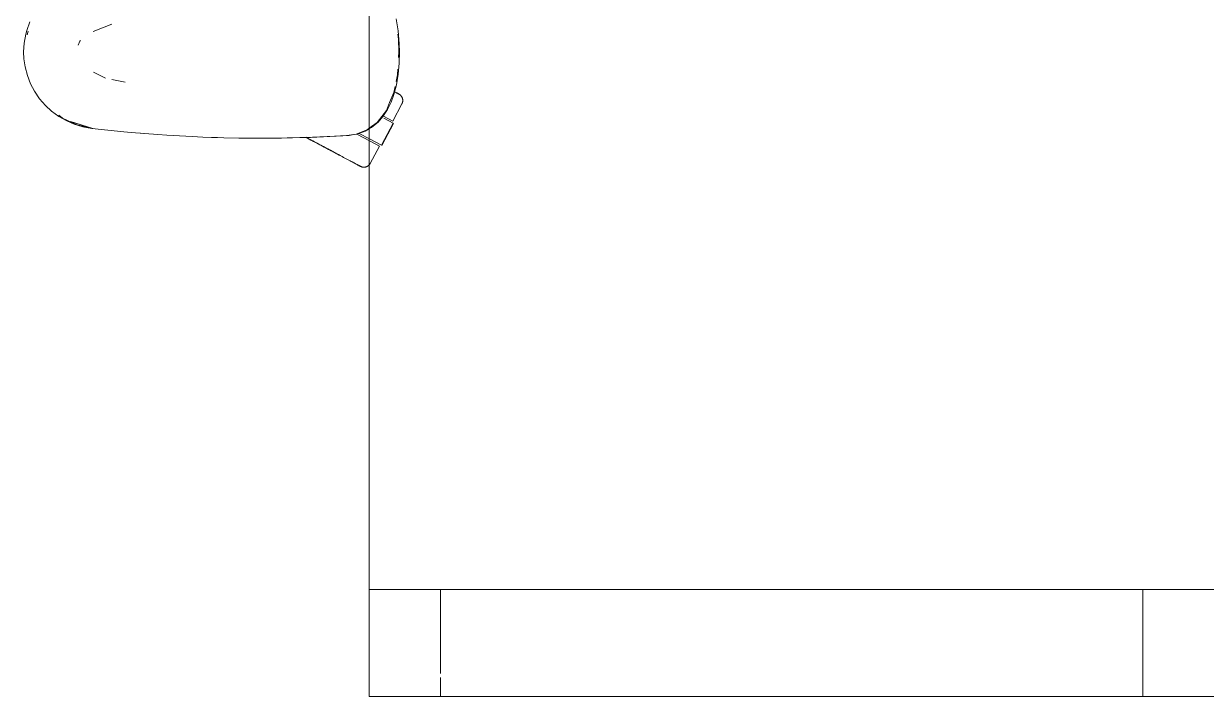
# Model space of a CAD drawing. Header units: millimetres. Extents: x 155927 to 295199, y -4084 to 97293.
# Drawn here: x 194186 to 194851, y 10700 to 11079 of the extents above; entities that cross this region are included whole.
import ezdxf

# ---------------------------------------------------------------- set-up
doc = ezdxf.new("R2010")
doc.units = ezdxf.units.MM
doc.header["$MEASUREMENT"] = 0
doc.layers.add('G-IMPT', color=8, linetype='CONTINUOUS', lineweight=9)
doc.layers.add('I-FURN', color=8, linetype='CONTINUOUS', lineweight=9)

msp = doc.modelspace()

# ---------------------------------------------------------------- linework, layer by layer
at = {"layer": 'G-IMPT'}
for p, q in [((194395.34, 11081.21), (194396.46, 11074.45)), ((194186.97, 11072.61), (194187.53, 11074.74)), ((194189.24, 11079.51), (194187.53, 11074.74)), ((194188.33, 11074.3), (194187.71, 11072.27)), ((194235.37, 11078.34), (194224.95, 11074.2)), ((194397.03, 11067.13), (194396.46, 11074.45)), ((194185.79, 11062.62), (194186.09, 11067.66)), ((194186.09, 11067.66), (194186.97, 11072.61)), ((194216.41, 11066.45), (194217.42, 11068.67)), ((194217.42, 11068.67), (194217.72, 11069.12)), ((194396.52, 11069.79), (194396.12, 11072.57)), ((194396.52, 11069.79), (194396.75, 11062.62)), ((194397.03, 11067.13), (194397.12, 11062.62)), ((194185.79, 11062.62), (194185.96, 11058.78)), ((194396.56, 11059.51), (194396.75, 11062.62)), ((194397.12, 11062.62), (194396.94, 11056.29)), ((194186.61, 11054.26), (194185.96, 11058.78)), ((194186.61, 11054.26), (194187.87, 11049.4)), ((194395.96, 11049.8), (194396.16, 11053)), ((194396.37, 11050.14), (194396.94, 11056.29)), ((194189.71, 11044.68), (194187.87, 11049.4)), ((194225.04, 11051.25), (194231.82, 11047.98)), ((194242.87, 11045.64), (194235.44, 11047.21)), ((194395.19, 11046.05), (194395.96, 11049.8)), ((194396.37, 11050.14), (194395.38, 11044.2)), ((194191.89, 11040.52), (194189.71, 11044.68)), ((194191.89, 11040.52), (194194.73, 11036.35)), ((194393.92, 11039.84), (194391.59, 11034.21)), ((194393.92, 11039.84), (194394.63, 11043.3)), ((194393.95, 11038.72), (194395.38, 11044.2)), ((194194.73, 11036.35), (194198.05, 11032.52)), ((194389.75, 11029.82), (194391.59, 11034.21)), ((194390.38, 11030.31), (194392.36, 11034.39)), ((194393.95, 11038.72), (194392.36, 11034.39)), ((194201.48, 11029.35), (194198.05, 11032.52)), ((194201.48, 11029.35), (194205.57, 11026.36)), ((194205.53, 11027.05), (194207.64, 11025.45)), ((194384.54, 11023.03), (194389.75, 11029.82)), ((194390.38, 11030.31), (194387.72, 11026.27)), ((194210.01, 11023.84), (194205.57, 11026.36)), ((194215.7, 11021.72), (194207.64, 11025.45)), ((194210.01, 11023.84), (194214.25, 11022.03)), ((194224.67, 11019.67), (194212.21, 11023.5)), ((194212.21, 11023.5), (194221.35, 11020.59)), ((194214.25, 11022.03), (194219.11, 11020.57)), ((194215.7, 11021.72), (194224.1, 11019.8)), ((194224.16, 11019.67), (194219.11, 11020.57)), ((194224.67, 11019.67), (194221.35, 11020.59)), ((194378.91, 11018.86), (194380.12, 11019.76)), ((194380.12, 11019.76), (194384.54, 11023.03)), ((194380.12, 11019.47), (194381.31, 11020.15)), ((194381.31, 11020.15), (194385.05, 11023.23)), ((194387.72, 11026.27), (194385.05, 11023.23)), ((194242.08, 11017.77), (194224.16, 11019.67)), ((194246.21, 11017.42), (194242.08, 11017.77)), ((194261.27, 11016.17), (194246.21, 11017.42)), ((194253.08, 11016.82), (194251.41, 11016.99)), ((194261.27, 11016.17), (194266.36, 11015.85)), ((194266.36, 11015.85), (194280.5, 11015.04)), ((194286.52, 11014.78), (194280.5, 11015.04)), ((194286.52, 11014.78), (194298.28, 11014.39)), ((194291.41, 11014.64), (194293.34, 11014.53)), ((194293.34, 11014.53), (194294.84, 11014.52)), ((194306.7, 11014.23), (194298.28, 11014.39)), ((194306.7, 11014.23), (194336.71, 11014.35)), ((194306.7, 11014.23), (194326.88, 11014.18)), ((194306.7, 11014.23), (194317.49, 11014.14)), ((194336.71, 11014.35), (194317.49, 11014.14)), ((194326.88, 11014.18), (194348.28, 11014.69)), ((194326.88, 11014.18), (194347.07, 11014.65)), ((194326.88, 11014.18), (194336.71, 11014.35)), ((194326.88, 11014.22), (194328.92, 11014.2)), ((194328.92, 11014.2), (194330.83, 11014.27)), ((194336.71, 11014.35), (194348.28, 11014.69)), ((194347.07, 11014.65), (194368.85, 11015.74)), ((194347.07, 11014.65), (194367.25, 11015.62)), ((194348.28, 11014.69), (194347.07, 11014.65)), ((194348.28, 11014.69), (194368.85, 11015.74)), ((194368.85, 11015.74), (194367.25, 11015.62)), ((194368.85, 11015.74), (194370.5, 11015.99)), ((194372.72, 11016.45), (194368.87, 11015.87)), ((194372.89, 11016.43), (194370.5, 11015.99)), ((194372.72, 11016.45), (194378.91, 11018.86)), ((194372.89, 11016.43), (194374.24, 11016.8)), ((194377.88, 11018.19), (194374.24, 11016.8)), ((194377.88, 11018.19), (194380.12, 11019.47))]:
    msp.add_line(p, q, dxfattribs=at)
at = {"layer": 'I-FURN'}
for p, q in [((194380.12, 12100.42), (194380.12, 10700.42)), ((194380.12, 10700.42), (194380.12, 12100.42)), ((194394.2, 11040.34), (194394.63, 11040.11)), ((194394.84, 11040), (194394.43, 11040.21)), ((194394.63, 11040.11), (194395.02, 11039.9)), ((194395.22, 11039.8), (194394.84, 11040)), ((194395.02, 11039.9), (194395.38, 11039.71)), ((194395.55, 11039.62), (194395.22, 11039.8)), ((194395.38, 11039.71), (194395.69, 11039.54)), ((194393.34, 11023.81), (194398.49, 11033.49)), ((194395.85, 11039.46), (194395.55, 11039.62)), ((194395.69, 11039.54), (194395.97, 11039.4)), ((194396.11, 11039.32), (194395.85, 11039.46)), ((194395.97, 11039.4), (194396.21, 11039.27)), ((194396.33, 11039.21), (194396.11, 11039.32)), ((194396.21, 11039.27), (194396.41, 11039.16)), ((194396.51, 11039.11), (194396.33, 11039.21)), ((194396.41, 11039.16), (194396.58, 11039.08)), ((194396.65, 11039.04), (194396.51, 11039.11)), ((194396.58, 11039.08), (194396.7, 11039.01)), ((194396.75, 11038.98), (194396.65, 11039.04)), ((194396.7, 11039.01), (194396.78, 11038.97)), ((194396.81, 11038.95), (194396.75, 11038.98)), ((194396.78, 11038.97), (194396.82, 11038.94)), ((194396.83, 11038.94), (194396.81, 11038.95)), ((194396.82, 11038.94), (194396.83, 11038.94)), ((194396.83, 11038.94), (194396.97, 11038.86)), ((194396.97, 11038.86), (194397.11, 11038.78)), ((194397.11, 11038.78), (194397.24, 11038.69)), ((194397.24, 11038.69), (194397.37, 11038.59)), ((194397.37, 11038.59), (194397.5, 11038.49)), ((194397.5, 11038.49), (194397.62, 11038.39)), ((194397.62, 11038.39), (194397.74, 11038.28)), ((194397.74, 11038.28), (194397.85, 11038.17)), ((194397.85, 11038.17), (194397.96, 11038.05)), ((194397.96, 11038.05), (194398.06, 11037.92)), ((194398.06, 11037.92), (194398.16, 11037.8)), ((194398.16, 11037.8), (194398.26, 11037.67)), ((194398.26, 11037.67), (194398.35, 11037.53)), ((194398.35, 11037.53), (194398.43, 11037.39)), ((194398.43, 11037.39), (194398.51, 11037.25)), ((194398.51, 11033.53), (194398.49, 11033.49)), ((194398.51, 11037.25), (194398.58, 11037.11)), ((194398.59, 11033.67), (194398.51, 11033.53)), ((194398.58, 11037.11), (194398.64, 11036.96)), ((194398.65, 11033.82), (194398.59, 11033.67)), ((194398.64, 11036.96), (194398.7, 11036.81)), ((194398.71, 11033.97), (194398.65, 11033.82)), ((194398.7, 11036.81), (194398.76, 11036.66)), ((194398.76, 11034.12), (194398.71, 11033.97)), ((194398.76, 11036.66), (194398.81, 11036.5)), ((194398.81, 11034.28), (194398.76, 11034.12)), ((194398.81, 11036.5), (194398.85, 11036.35)), ((194398.85, 11034.43), (194398.81, 11034.28)), ((194398.85, 11036.35), (194398.88, 11036.19)), ((194398.89, 11034.59), (194398.85, 11034.43)), ((194398.88, 11036.19), (194398.91, 11036.03)), ((194398.92, 11034.75), (194398.89, 11034.59)), ((194398.91, 11036.03), (194398.94, 11035.87)), ((194398.94, 11034.91), (194398.92, 11034.75)), ((194398.94, 11035.87), (194398.95, 11035.71)), ((194398.95, 11035.07), (194398.94, 11034.91)), ((194398.95, 11035.71), (194398.96, 11035.55)), ((194398.96, 11035.23), (194398.95, 11035.07)), ((194398.96, 11035.55), (194398.97, 11035.39)), ((194398.97, 11035.39), (194398.96, 11035.23)), ((194388.15, 11026.57), (194393.34, 11023.81)), ((194393.53, 11022.57), (194386.96, 11010.21)), ((194387.13, 11010.12), (194393.7, 11022.48)), ((194388.24, 11025.39), (194393.53, 11022.57)), ((194345.37, 11014.21), (194344.38, 11014.73)), ((194344.84, 11014.49), (194345.82, 11013.96)), ((194346.36, 11013.68), (194345.37, 11014.21)), ((194345.82, 11013.96), (194346.82, 11013.43)), ((194347.36, 11013.15), (194346.36, 11013.68)), ((194346.82, 11013.43), (194347.82, 11012.9)), ((194348.36, 11012.62), (194347.36, 11013.15)), ((194373.17, 11016.41), (194380.55, 11012.49)), ((194380.26, 11013.77), (194374.45, 11016.86)), ((194386.96, 11010.21), (194380.26, 11013.77)), ((194347.82, 11012.9), (194348.82, 11012.37)), ((194349.36, 11012.08), (194348.36, 11012.62)), ((194348.82, 11012.37), (194349.82, 11011.84)), ((194350.37, 11011.55), (194349.36, 11012.08)), ((194349.82, 11011.84), (194350.83, 11011.3)), ((194351.37, 11011.01), (194350.37, 11011.55)), ((194350.83, 11011.3), (194351.83, 11010.77)), ((194352.37, 11010.48), (194351.37, 11011.01)), ((194351.83, 11010.77), (194352.83, 11010.23)), ((194353.37, 11009.95), (194352.37, 11010.48)), ((194352.83, 11010.23), (194353.83, 11009.7)), ((194354.37, 11009.42), (194353.37, 11009.95)), ((194353.83, 11009.7), (194354.82, 11009.18)), ((194355.35, 11008.89), (194354.37, 11009.42)), ((194354.82, 11009.18), (194355.81, 11008.65)), ((194356.33, 11008.37), (194355.35, 11008.89)), ((194355.81, 11008.65), (194356.78, 11008.14)), ((194357.3, 11007.86), (194356.33, 11008.37)), ((194356.78, 11008.14), (194357.74, 11007.62)), ((194358.26, 11007.35), (194357.3, 11007.86)), ((194357.74, 11007.62), (194358.7, 11007.12)), ((194359.2, 11006.85), (194358.26, 11007.35)), ((194358.7, 11007.12), (194359.63, 11006.62)), ((194360.13, 11006.35), (194359.2, 11006.85)), ((194359.63, 11006.62), (194360.56, 11006.13)), ((194380.55, 11012.49), (194385.83, 11009.68)), ((194380.68, 10999.99), (194385.83, 11009.68)), ((194361.05, 11005.87), (194360.13, 11006.35)), ((194360.56, 11006.13), (194361.46, 11005.65)), ((194361.94, 11005.39), (194361.05, 11005.87)), ((194361.46, 11005.65), (194362.35, 11005.18)), ((194362.82, 11004.93), (194361.94, 11005.39)), ((194362.35, 11005.18), (194363.22, 11004.71)), ((194363.68, 11004.47), (194362.82, 11004.93)), ((194363.22, 11004.71), (194364.06, 11004.26)), ((194364.51, 11004.03), (194363.68, 11004.47)), ((194364.06, 11004.26), (194364.89, 11003.83)), ((194364.89, 11003.83), (194365.69, 11003.4)), ((194365.69, 11003.4), (194366.47, 11002.99)), ((194366.47, 11002.99), (194367.21, 11002.59)), ((194367.21, 11002.59), (194367.94, 11002.2)), ((194367.94, 11002.2), (194368.63, 11001.84)), ((194368.63, 11001.84), (194369.3, 11001.48)), ((194369.3, 11001.48), (194369.93, 11001.15)), ((194369.93, 11001.15), (194370.53, 11000.83)), ((194370.84, 11000.66), (194370.26, 11000.97)), ((194370.53, 11000.83), (194371.1, 11000.52)), ((194371.39, 11000.37), (194370.84, 11000.66)), ((194371.1, 11000.52), (194371.63, 11000.24)), ((194371.91, 11000.09), (194371.39, 11000.37)), ((194371.63, 11000.24), (194372.14, 10999.97)), ((194372.39, 10999.84), (194371.91, 11000.09)), ((194372.14, 10999.97), (194372.6, 10999.72)), ((194372.84, 10999.6), (194372.39, 10999.84)), ((194380.6, 10999.85), (194380.52, 10999.71)), ((194380.68, 10999.99), (194380.6, 10999.85)), ((194372.6, 10999.72), (194373.03, 10999.5)), ((194373.25, 10999.38), (194372.84, 10999.6)), ((194373.03, 10999.5), (194373.42, 10999.29)), ((194373.62, 10999.18), (194373.25, 10999.38)), ((194373.42, 10999.29), (194373.78, 10999.1)), ((194373.96, 10999), (194373.62, 10999.18)), ((194373.78, 10999.1), (194374.1, 10998.93)), ((194374.25, 10998.85), (194373.96, 10999)), ((194374.1, 10998.93), (194374.38, 10998.78)), ((194374.51, 10998.71), (194374.25, 10998.85)), ((194374.38, 10998.78), (194374.62, 10998.65)), ((194374.73, 10998.59), (194374.51, 10998.71)), ((194374.62, 10998.65), (194374.82, 10998.55)), ((194374.91, 10998.5), (194374.73, 10998.59)), ((194374.82, 10998.55), (194374.98, 10998.46)), ((194375.05, 10998.42), (194374.91, 10998.5)), ((194374.98, 10998.46), (194375.1, 10998.39)), ((194375.15, 10998.37), (194375.05, 10998.42)), ((194375.1, 10998.39), (194375.18, 10998.35)), ((194375.21, 10998.34), (194375.15, 10998.37)), ((194375.18, 10998.35), (194375.23, 10998.33)), ((194375.23, 10998.33), (194375.21, 10998.34)), ((194375.27, 10998.31), (194375.23, 10998.33)), ((194375.23, 10998.33), (194375.23, 10998.33)), ((194375.42, 10998.23), (194375.27, 10998.31)), ((194375.56, 10998.17), (194375.42, 10998.23)), ((194375.71, 10998.11), (194375.56, 10998.17)), ((194375.86, 10998.06), (194375.71, 10998.11)), ((194376.02, 10998.01), (194375.86, 10998.06)), ((194376.17, 10997.97), (194376.02, 10998.01)), ((194376.33, 10997.93), (194376.17, 10997.97)), ((194376.49, 10997.9), (194376.33, 10997.93)), ((194376.65, 10997.88), (194376.49, 10997.9)), ((194376.81, 10997.87), (194376.65, 10997.88)), ((194376.97, 10997.86), (194376.81, 10997.87)), ((194377.13, 10997.85), (194376.97, 10997.86)), ((194377.29, 10997.86), (194377.13, 10997.85)), ((194377.45, 10997.87), (194377.29, 10997.86)), ((194377.62, 10997.88), (194377.45, 10997.87)), ((194377.77, 10997.91), (194377.62, 10997.88)), ((194377.93, 10997.94), (194377.77, 10997.91)), ((194378.09, 10997.97), (194377.93, 10997.94)), ((194378.25, 10998.01), (194378.09, 10997.97)), ((194378.4, 10998.06), (194378.25, 10998.01)), ((194378.55, 10998.12), (194378.4, 10998.06)), ((194378.7, 10998.18), (194378.55, 10998.12)), ((194378.85, 10998.24), (194378.7, 10998.18)), ((194378.99, 10998.31), (194378.85, 10998.24)), ((194379.13, 10998.39), (194378.99, 10998.31)), ((194379.27, 10998.47), (194379.13, 10998.39)), ((194379.41, 10998.56), (194379.27, 10998.47)), ((194379.54, 10998.66), (194379.41, 10998.56)), ((194379.67, 10998.76), (194379.54, 10998.66)), ((194379.79, 10998.86), (194379.67, 10998.76)), ((194379.91, 10998.97), (194379.79, 10998.86)), ((194380.02, 10999.08), (194379.91, 10998.97)), ((194380.13, 10999.2), (194380.02, 10999.08)), ((194380.24, 10999.32), (194380.13, 10999.2)), ((194380.34, 10999.45), (194380.24, 10999.32)), ((194380.43, 10999.58), (194380.34, 10999.45)), ((194380.52, 10999.71), (194380.43, 10999.58)), ((194380.12, 10760.42), (194815.12, 10760.42)), ((194420.12, 10760.42), (194380.12, 10760.42)), ((194380.12, 10760.42), (194380.12, 10700.42)), ((194380.12, 10700.42), (194380.12, 10760.42)), ((195940.12, 10760.42), (194420.12, 10760.42)), ((194420.12, 10713.32), (194420.12, 10760.42)), ((194420.12, 10713.32), (194420.12, 10760.42)), ((194815.12, 10760.42), (194945.12, 10760.42)), ((194815.12, 10700.42), (194815.12, 10760.42)), ((194815.12, 10700.42), (194815.12, 10760.42)), ((194420.12, 10700.42), (194420.12, 10711)), ((194420.12, 10700.42), (194420.12, 10711)), ((194380.12, 10700.42), (195180.12, 10700.42)), ((195180.12, 10700.42), (194380.12, 10700.42)), ((194380.12, 10700.42), (194420.12, 10700.42)), ((194815.12, 10700.42), (194380.12, 10700.42)), ((194420.12, 10700.42), (195940.12, 10700.42)), ((194945.12, 10700.42), (194815.12, 10700.42))]:
    msp.add_line(p, q, dxfattribs=at)

doc.saveas('drawing.dxf')
